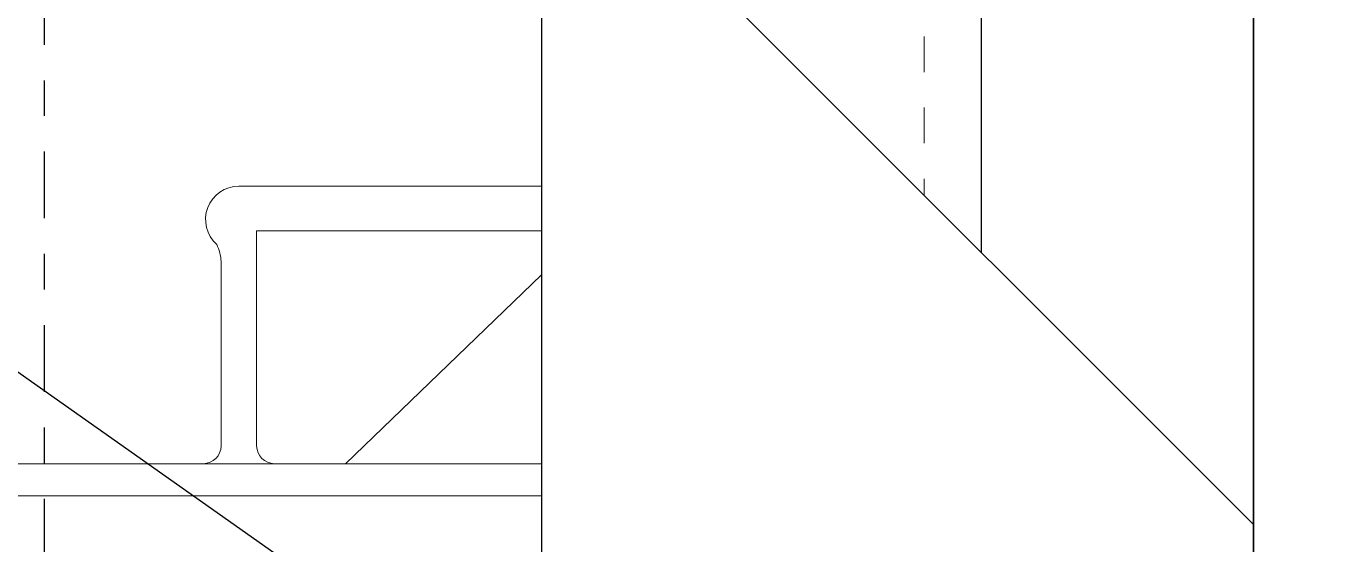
# Model space of a CAD drawing. Header units: inches. Extents: x -81.3 to -8.2, y 163 to 241.3.
# Drawn here: x -47.485 to -43.846, y 214.546 to 216.001 of the extents above; entities that cross this region are included whole.
import ezdxf

# ---------------------------------------------------------------- set-up
doc = ezdxf.new("R2010")
doc.units = ezdxf.units.IN
doc.header["$MEASUREMENT"] = 0
doc.linetypes.add('CENTER', pattern=[2, 1.25, -0.25, 0.25, -0.25])
doc.linetypes.add('DASHED2', pattern=[0.375, 0.25, -0.125])
for name, color, linetype, lineweight in [('A2 Hatch', 8, 'Continuous', 9), ('A4 medium', 7, 'Continuous', 35), ('DETAILS', 7, 'Continuous', 13), ('DIM', 3, 'Continuous', 13), ('REBAR', 2, 'CENTER', 30)]:
    doc.layers.add(name, color=color, linetype=linetype, lineweight=lineweight)
doc.styles.add('ARCTEXT', font='arctext.shx', dxfattribs={"width": 0.85})
doc.dimstyles.new('ARCTEXT1-4', dxfattribs={"dimtxt": 4, "dimasz": 2, "dimexe": 2, "dimexo": 2, "dimgap": 2, "dimtad": 1, "dimdec": 4, "dimzin": 3, "dimdsep": 46, "dimlunit": 4, "dimtxsty": 'ARCTEXT', "dimblk": 'ARCHTICK', "dimcen": 2, "dimaunit": 1, "dimadec": 0, "dimazin": 0, "dimtfac": 1, "dimtdec": 4, "dimtmove": 2, "dimatfit": 3, "dimldrblk": 'arrow', "dimfxl": 1, "dimtolj": 1, "dimtzin": 0, "dimarcsym": 0})

# ---------------------------------------------------------------- blocks, each defined once
blk = doc.blocks.new('_ArchTick')
at = {"color": 0, "linetype": 'ByBlock', "const_width": 0.15}
blk.add_lwpolyline([(-0.5, -0.5), (0.5, 0.5)], dxfattribs=at)
blk = doc.blocks.new('arrow')
at = {"layer": 'DIM'}
blk.add_hatch(color=253, dxfattribs=at).paths.add_polyline_path([(-2, 0.5), (-2, -0.5), (0, 0)])
at = {"layer": 'DIM', "lineweight": 9}
for points in [[(-2, 0.9832), (-2, 0.5), (-2.4688, 0.6172)], [(0.3743, 0.0936), (0, 0)], [(0.3743, -0.0936), (0, 0)], [(-2, -0.9832), (-2, -0.5), (-2.4688, -0.6172)]]:
    blk.add_lwpolyline(points, dxfattribs=at)
at = {"layer": 'DIM', "lineweight": 15}
blk.add_lwpolyline([(0, 0), (-2, -0.5), (-2, 0.5), (0, 0)], dxfattribs=at)

msp = doc.modelspace()

# ---------------------------------------------------------------- linework, layer by layer
at = {"color": 1}
for p, q in [((-46.0363, 218.2715), (-46.0363, 205.7715)), ((-44.8013, 217.7715), (-44.8013, 215.3652)), ((-44.0363, 217.7715), (-44.0363, 205.7715)), ((-44.0363, 217.7715), (-44.0363, 205.7715))]:
    msp.add_line(p, q, dxfattribs=at)
at = {"ltscale": 0.15}
msp.add_line((-44.0363, 214.6002), (-46.0363, 216.6002), dxfattribs=at)
at = {"layer": 'A2 Hatch', "linetype": 'DASHED2', "ltscale": 0.15}
msp.add_line((-44.9613, 217.7715), (-44.9613, 215.5252), dxfattribs=at)
at = {"layer": 'A4 medium', "ltscale": 0.15}
msp.add_lwpolyline([(-42.5363, 205.7715), (-42.5363, 217.7715), (-44.0363, 217.7715), (-44.0363, 205.7715)], close=True, dxfattribs=at)
at = {"layer": 'DETAILS', "color": 6, "lineweight": 20}
for p, q in [((-46.8863, 215.5508), (-46.0363, 215.5508)), ((-46.8363, 214.8215), (-46.8363, 215.4258)), ((-46.8363, 215.4258), (-46.0363, 215.4258)), ((-46.9363, 214.8215), (-46.9363, 215.3394)), ((-46.5863, 214.7715), (-46.0363, 215.3018)), ((-50.0363, 214.7715), (-46.0363, 214.7715)), ((-46.9863, 214.7715), (-47.5363, 214.7715)), ((-46.9863, 214.7715), (-46.7863, 214.7715)), ((-46.7863, 214.7715), (-46.5863, 214.7715)), ((-46.0363, 214.6815), (-50.0363, 214.6815))]:
    msp.add_line(p, q, dxfattribs=at)
for centre, radius, start, end in [((-46.8863, 215.4572), 0.0936, 90, 228.272), ((-47.0486, 215.3362), 0.1123, 1.5997, 27.0975), ((-46.9863, 214.8215), 0.05, 270, 0), ((-46.7863, 214.8215), 0.05, 180, 270)]:
    msp.add_arc(centre, radius, start, end, dxfattribs=at)
at = {"layer": 'REBAR', "ltscale": 0.15}
msp.add_line((-47.4327, 185.7231), (-47.4327, 238.9411), dxfattribs=at)

# ---------------------------------------------------------------- leaders
at = {"layer": 'DIM'}
msp.add_leader([(-44.0363, 212.5821), (-64.3473, 226.8963), (-65.3473, 226.8963)], dimstyle='ARCTEXT1-4', override={"dimasz": 0.5, "dimtad": 0}, dxfattribs=at)

doc.saveas('drawing.dxf')
